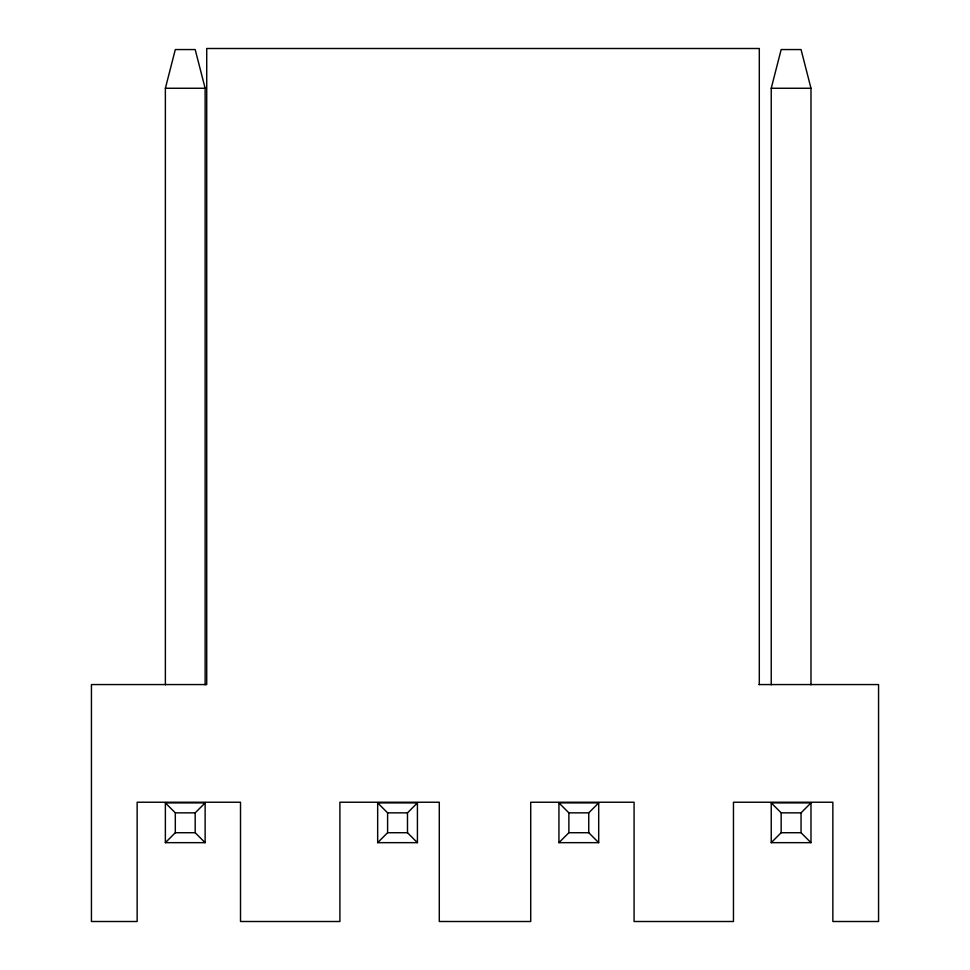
<?xml version="1.0" encoding="UTF-8"?>
<svg xmlns="http://www.w3.org/2000/svg" width="970" height="970" viewBox="0 0 970 970"><rect width="100%" height="100%" fill="white"/><g stroke="black" fill="none" stroke-linecap="round" stroke-linejoin="round"><path stroke-width="1.45" d="M165.373 684.808L165.373 88.258L175.315 49.555L195.188 49.555L205.131 88.258L205.131 684.808M771.235 684.808L771.235 88.258L781.165 49.555L801.05 49.555L810.981 88.258L810.981 684.808M165.373 842.663L175.315 832.721L175.315 812.848L165.373 802.905L205.131 802.905L205.131 842.663L165.373 842.663L165.373 802.905M175.315 812.848L195.188 812.848L205.131 802.905M377.669 842.663L387.6 832.721L387.6 812.848L377.669 802.905L377.669 842.663L417.415 842.663L417.415 802.905L377.669 802.905M387.6 812.848L407.485 812.848L417.415 802.905M558.938 842.663L568.881 832.721L588.754 832.721L598.696 842.663L598.696 802.905L558.938 802.905L558.938 842.663L598.696 842.663M558.938 802.905L568.881 812.848L588.754 812.848L598.696 802.905M771.235 842.663L781.165 832.721L781.165 812.848L771.235 802.905L810.981 802.905L810.981 842.663L771.235 842.663L771.235 802.905M781.165 812.848L801.05 812.848L810.981 802.905M165.373 88.258L205.131 88.258M771.235 88.258L810.981 88.258M758.976 684.565L878.565 684.565L878.565 921.5L832.854 921.5L832.854 802.238L733.465 802.238L733.465 921.5L634.077 921.5L634.077 802.238L530.711 802.238L530.711 921.5L439.289 921.5L439.289 802.238L339.9 802.238L339.9 921.5L240.512 921.5L240.512 802.238L137.146 802.238L137.146 921.5L91.435 921.5L91.435 684.565L206.719 684.565L206.719 48.5L759.304 48.5L759.304 684.565M175.315 832.721L195.188 832.721L205.131 842.663M387.6 832.721L407.485 832.721L417.415 842.663M781.165 832.721L801.05 832.721L810.981 842.663M801.05 812.848L801.05 832.721M588.754 812.848L588.754 832.721M568.881 812.848L568.881 832.721M407.485 812.848L407.485 832.721M195.188 812.848L195.188 832.721"/></g></svg>
